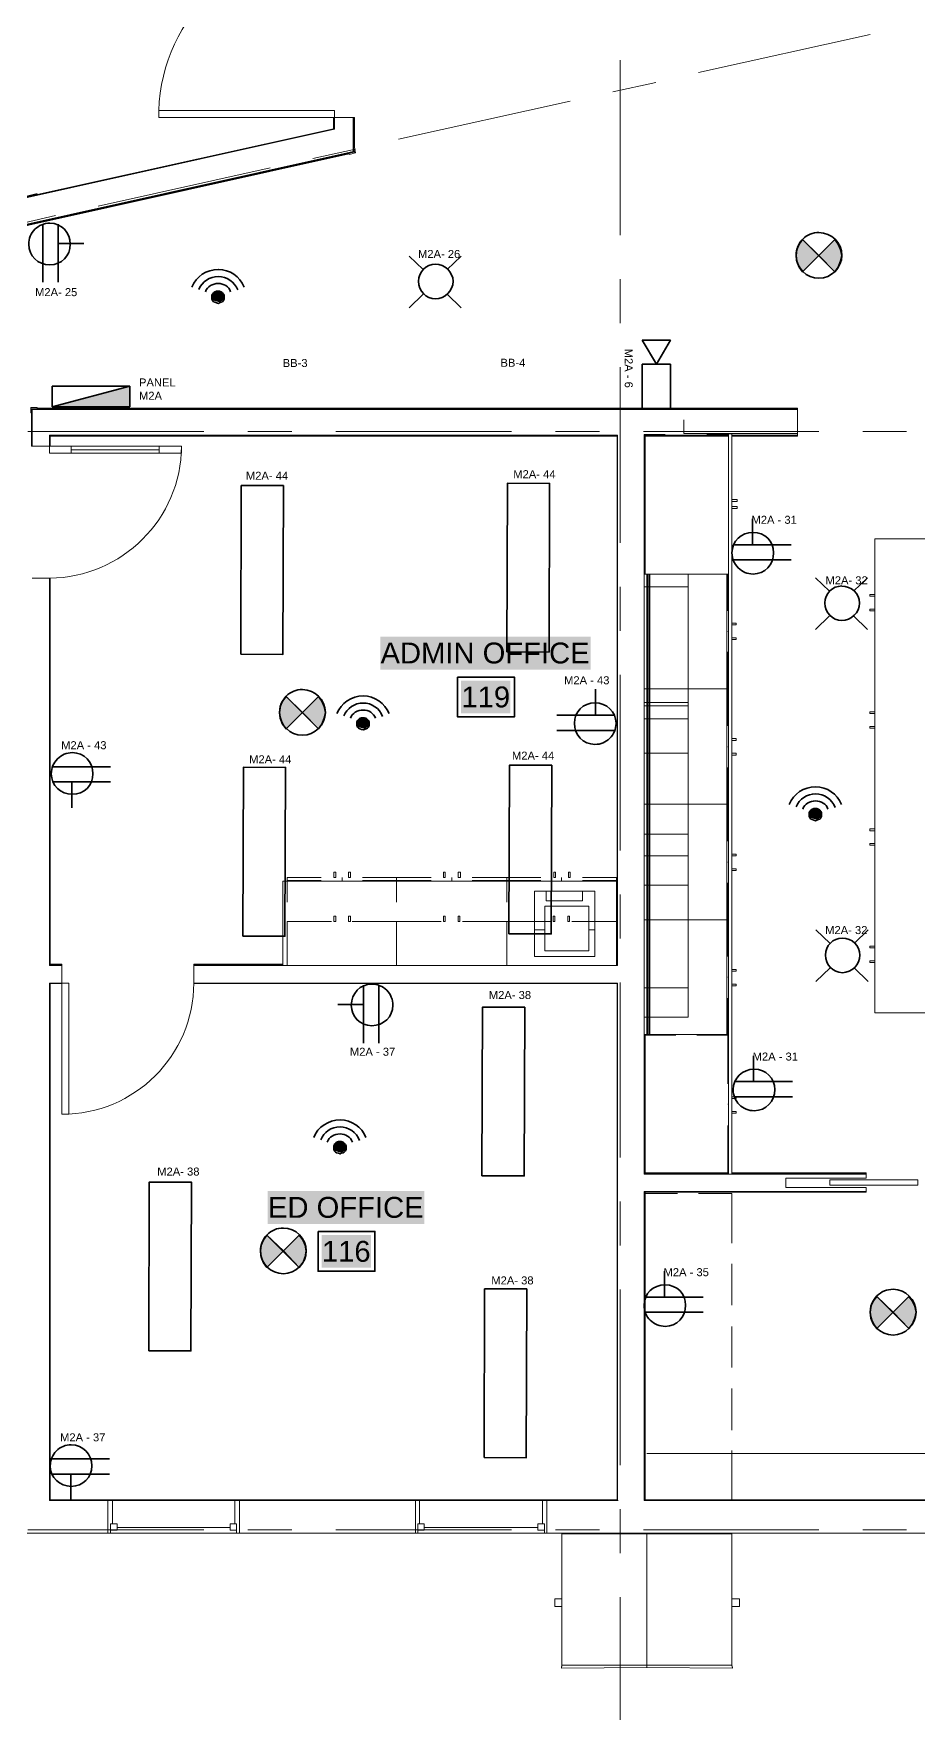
# Model space of a CAD drawing. Header units: millimetres. Extents: x 0.7 to 36.3, y 0.7 to 47.9.
# Drawn here: x 18.577 to 21.092, y 5.587 to 10.365 of the extents above; entities that cross this region are included whole.
import ezdxf

# ---------------------------------------------------------------- set-up
doc = ezdxf.new("R2010")
doc.units = ezdxf.units.MM
doc.header["$LTSCALE"] = 0.007
doc.layers.add('PDF2_Geometry', color=7, linetype='Continuous')
doc.layers.add('PDF_Text', color=7, linetype='Continuous')
for name, color, linetype, true_color in [('PDF2_Solid Fills', 7, 'Continuous', 0x7f7f7f), ('PDF_Geometry', 7, 'Continuous', 0x777777), ('PDF_Solid Fills', 7, 'Continuous', 0xffffff)]:
    doc.layers.add(name, color=color, linetype=linetype, true_color=true_color)
doc.styles.add('PDF Arial', font='arial.ttf')

msp = doc.modelspace()

# ---------------------------------------------------------------- hatches: boundary and pattern name
at = {"layer": 'PDF2_Solid Fills', "transparency": 33554559}
for points in [[(20.8098, 9.7357), (20.7665, 9.7791), (20.7631, 9.7791), (20.7465, 9.7524), (20.7448, 9.7357), (20.7531, 9.7007), (20.7648, 9.6907)], [(20.8715, 9.7557), (20.8565, 9.7791), (20.8531, 9.7791), (20.8098, 9.7357), (20.8565, 9.6891), (20.8731, 9.7274)], [(18.6302, 9.3055), (18.8502, 9.3039), (18.8502, 9.3622), (18.8452, 9.3622)], [(19.3415, 8.4359), (19.2982, 8.4793), (19.2948, 8.4793), (19.2782, 8.4526), (19.2765, 8.4359), (19.2849, 8.4009), (19.2965, 8.3909)], [(19.4032, 8.4559), (19.3882, 8.4793), (19.3848, 8.4793), (19.3415, 8.4359), (19.3882, 8.3893), (19.4048, 8.4276)], [(19.287, 6.9043), (19.2436, 6.9477), (19.2403, 6.9477), (19.2236, 6.921), (19.222, 6.9043), (19.2303, 6.8693), (19.242, 6.8593)], [(19.3486, 6.9243), (19.3336, 6.9477), (19.3303, 6.9477), (19.287, 6.9043), (19.3336, 6.8577), (19.3503, 6.896)], [(21.0207, 6.7302), (20.9774, 6.7735), (20.9741, 6.7735), (20.9574, 6.7469), (20.9557, 6.7302), (20.9641, 6.6952), (20.9757, 6.6852)], [(21.0824, 6.7502), (21.0674, 6.7735), (21.0641, 6.7735), (21.0207, 6.7302), (21.0674, 6.6835), (21.0841, 6.7219)]]:
    msp.add_hatch(color=256, dxfattribs=at).paths.add_polyline_path(points)
at = {"layer": 'PDF_Solid Fills', "transparency": 33554559}
for points in [[(19.1189, 9.6242), (19.1105, 9.6325), (19.0922, 9.6325), (19.0839, 9.6225), (19.0872, 9.6059), (19.1055, 9.6009), (19.1172, 9.6075)], [(19.5309, 8.4111), (19.5226, 8.4194), (19.5042, 8.4194), (19.4959, 8.4094), (19.4992, 8.3927), (19.5176, 8.3877), (19.5292, 8.3944)], [(20.8171, 8.1527), (20.8087, 8.161), (20.7904, 8.161), (20.7821, 8.151), (20.7854, 8.1343), (20.8037, 8.1293), (20.8154, 8.136)], [(19.4652, 7.2054), (19.4568, 7.2137), (19.4385, 7.2137), (19.4302, 7.2037), (19.4335, 7.1871), (19.4518, 7.1821), (19.4635, 7.1887)]]:
    msp.add_hatch(color=7, dxfattribs=at).paths.add_polyline_path(points)

# ---------------------------------------------------------------- linework, layer by layer
at = {"layer": 'PDF2_Geometry', "lineweight": 35}
for points in [[(18.511, 9.8905), (18.587, 9.9097)], [(18.6031, 9.6576), (18.6031, 9.8226)], [(18.6464, 9.6576), (18.6464, 9.8226)], [(18.7197, 9.7676), (18.6464, 9.7676)], [(20.8548, 9.6874), (20.7631, 9.7791)], [(20.7631, 9.6874), (20.8548, 9.7791)], [(20.6208, 8.9846), (20.6208, 8.9113)], [(20.7308, 8.9113), (20.5658, 8.9113)], [(20.7308, 8.868), (20.5658, 8.868)], [(19.3865, 8.3876), (19.2948, 8.4793)], [(19.2948, 8.3876), (19.3865, 8.4793)], [(20.1745, 8.5), (20.1745, 8.4266)], [(20.0645, 8.4266), (20.2295, 8.4266)], [(20.0645, 8.3833), (20.2295, 8.3833)], [(18.7957, 8.28), (18.6307, 8.28)], [(18.7957, 8.2366), (18.6307, 8.2366)], [(18.6857, 8.1633), (18.6857, 8.2366)], [(19.5152, 7.4933), (19.5152, 7.6583)], [(19.5586, 7.4933), (19.5586, 7.6583)], [(19.4419, 7.6033), (19.5152, 7.6033)], [(20.6241, 7.458), (20.6241, 7.3847)], [(20.7341, 7.3847), (20.5691, 7.3847)], [(20.7341, 7.3414), (20.5691, 7.3414)], [(19.332, 6.856), (19.2403, 6.9477)], [(19.2403, 6.856), (19.332, 6.9477)], [(20.3708, 6.8447), (20.3708, 6.7714)], [(20.4808, 6.7714), (20.3158, 6.7714)], [(21.0657, 6.6819), (20.9741, 6.7735)], [(20.9741, 6.6819), (21.0657, 6.7735)], [(20.4808, 6.7281), (20.3158, 6.7281)], [(18.7926, 6.3114), (18.6276, 6.3114)], [(18.7926, 6.2681), (18.6276, 6.2681)], [(18.6826, 6.1947), (18.6826, 6.2681)]]:
    msp.add_lwpolyline(points, dxfattribs=at)
for points in [[(20.8748, 9.7341, 0.413494), (20.8098, 9.7991, 0.423077), (20.7448, 9.7341, 0.413494), (20.8098, 9.6691)], [(19.4065, 8.4343, 0.413494), (19.3415, 8.4993, 0.423077), (19.2765, 8.4343, 0.413494), (19.3415, 8.3693)], [(19.352, 6.9027, 0.413494), (19.287, 6.9677, 0.423077), (19.222, 6.9027, 0.413494), (19.287, 6.8377)], [(21.0857, 6.7285, 0.413494), (21.0207, 6.7935, 0.423077), (20.9557, 6.7285, 0.413494), (21.0207, 6.6635)]]:
    msp.add_lwpolyline(points, format="xyb", dxfattribs=at)
for points in [[(20.8098, 9.7341), (20.7631, 9.7791), (20.7531, 9.7657), (20.7465, 9.7507), (20.7448, 9.7341), (20.7465, 9.7174), (20.7531, 9.7007), (20.7631, 9.6874)], [(20.8098, 9.7341), (20.8548, 9.6874), (20.8648, 9.7007), (20.8715, 9.7174), (20.8748, 9.7341), (20.8715, 9.7507), (20.8648, 9.7657), (20.8548, 9.7791)], [(20.3075, 9.4929), (20.3475, 9.4246), (20.3875, 9.4929)], [(20.3075, 9.4246), (20.3875, 9.4246), (20.3875, 9.298), (20.3075, 9.298)], [(18.8502, 9.3039), (18.6302, 9.3039), (18.6302, 9.3622), (18.8502, 9.3622)], [(18.8502, 9.3622), (18.6302, 9.3039), (18.8502, 9.3039)], [(19.1658, 8.5997), (19.1673, 9.0797), (19.2873, 9.0793), (19.2858, 8.5994)], [(19.9225, 8.6062), (19.9241, 9.0861), (20.0441, 9.0858), (20.0425, 8.6058)], [(19.3415, 8.4343), (19.2948, 8.4793), (19.2849, 8.4659), (19.2782, 8.4509), (19.2765, 8.4343), (19.2782, 8.4176), (19.2849, 8.4009), (19.2948, 8.3876)], [(19.3415, 8.4343), (19.3865, 8.3876), (19.3965, 8.4009), (19.4032, 8.4176), (19.4065, 8.4343), (19.4032, 8.4509), (19.3965, 8.4659), (19.3865, 8.4793)], [(19.1717, 7.7982), (19.1733, 8.2782), (19.2932, 8.2778), (19.2917, 7.7978)], [(19.9285, 7.8046), (19.93, 8.2846), (20.05, 8.2842), (20.0485, 7.8043)], [(19.8517, 7.1164), (19.8533, 7.5964), (19.9733, 7.596), (19.9717, 7.116)], [(18.9044, 6.6186), (18.906, 7.0985), (19.026, 7.0981), (19.0244, 6.6182)], [(19.287, 6.9027), (19.2403, 6.9477), (19.2303, 6.9343), (19.2236, 6.9193), (19.222, 6.9027), (19.2236, 6.886), (19.2303, 6.8693), (19.2403, 6.856)], [(19.287, 6.9027), (19.332, 6.856), (19.342, 6.8693), (19.3486, 6.886), (19.352, 6.9027), (19.3486, 6.9193), (19.342, 6.9343), (19.332, 6.9477)], [(19.8577, 6.3149), (19.8592, 6.7948), (19.9792, 6.7945), (19.9777, 6.3145)], [(21.0207, 6.7285), (20.9741, 6.7735), (20.9641, 6.7602), (20.9574, 6.7452), (20.9557, 6.7285), (20.9574, 6.7119), (20.9641, 6.6952), (20.9741, 6.6819)], [(21.0207, 6.7285), (21.0657, 6.6819), (21.0757, 6.6952), (21.0824, 6.7119), (21.0857, 6.7285), (21.0824, 6.7452), (21.0757, 6.7602), (21.0657, 6.7735)]]:
    msp.add_lwpolyline(points, close=True, dxfattribs=at)
for centre, start, end in [((18.6228, 9.7661), 89.7603, 180.2397), ((20.6222, 8.8877), 179.7603, 270.2397), ((20.1731, 8.403), 269.7603, 0.2397), ((18.6871, 8.2602), 89.7603, 180.2397), ((19.5388, 7.6019), 359.7603, 90.2397), ((20.6256, 7.3611), 179.7603, 270.2397), ((20.3723, 6.7478), 179.7603, 270.2397), ((18.684, 6.2917), 89.7603, 180.2397)]:
    msp.add_arc(centre, 0.0597, start, end, dxfattribs=at)
for points in [[(18.6231, 9.8259), (18.6564, 9.8259), (18.6814, 9.7992), (18.6814, 9.7659)], [(18.6231, 9.7076), (18.5898, 9.7076), (18.5631, 9.7326), (18.5631, 9.7659)], [(18.6814, 9.7659), (18.6814, 9.7326), (18.6564, 9.7076), (18.6231, 9.7076)], [(20.8748, 9.7341), (20.8748, 9.6991), (20.8448, 9.6691), (20.8098, 9.6691)], [(20.5625, 8.888), (20.5625, 8.9213), (20.5892, 8.9463), (20.6225, 8.9463)], [(20.6225, 8.9463), (20.6558, 8.9463), (20.6808, 8.9213), (20.6808, 8.888)], [(20.6808, 8.888), (20.6808, 8.8546), (20.6558, 8.828), (20.6225, 8.828)], [(20.1729, 8.4616), (20.1395, 8.4616), (20.1145, 8.4366), (20.1145, 8.4033)], [(20.2329, 8.4033), (20.2329, 8.4366), (20.2062, 8.4616), (20.1729, 8.4616)], [(19.4065, 8.4343), (19.4065, 8.3993), (19.3765, 8.3693), (19.3415, 8.3693)], [(20.1145, 8.4033), (20.1145, 8.37), (20.1395, 8.3433), (20.1729, 8.3433)], [(18.7457, 8.26), (18.7457, 8.2933), (18.7207, 8.32), (18.6873, 8.32)], [(18.6273, 8.26), (18.6273, 8.2266), (18.654, 8.2016), (18.6873, 8.2016)], [(18.6873, 8.2016), (18.7207, 8.2016), (18.7457, 8.2266), (18.7457, 8.26)], [(19.5386, 7.6617), (19.5052, 7.6617), (19.4802, 7.635), (19.4802, 7.6017)], [(19.4802, 7.6017), (19.4802, 7.5683), (19.5052, 7.5433), (19.5386, 7.5433)], [(19.5386, 7.5433), (19.5719, 7.5433), (19.5986, 7.5683), (19.5986, 7.6017)], [(20.5658, 7.3614), (20.5658, 7.3947), (20.5925, 7.4197), (20.6258, 7.4197)], [(20.6258, 7.4197), (20.6591, 7.4197), (20.6841, 7.3947), (20.6841, 7.3614)], [(20.6841, 7.3614), (20.6841, 7.328), (20.6591, 7.3014), (20.6258, 7.3014)], [(19.352, 6.9027), (19.352, 6.8677), (19.322, 6.8377), (19.287, 6.8377)], [(20.3125, 6.7481), (20.3125, 6.7814), (20.3392, 6.8064), (20.3725, 6.8064)], [(20.3725, 6.8064), (20.4058, 6.8064), (20.4308, 6.7814), (20.4308, 6.7481)], [(20.4308, 6.7481), (20.4308, 6.7147), (20.4058, 6.6881), (20.3725, 6.6881)], [(21.0857, 6.7285), (21.0857, 6.6935), (21.0557, 6.6635), (21.0207, 6.6635)], [(18.7426, 6.2914), (18.7426, 6.3247), (18.7176, 6.3514), (18.6842, 6.3514)], [(18.6242, 6.2914), (18.6242, 6.2581), (18.6509, 6.2331), (18.6842, 6.2331)], [(18.6842, 6.2331), (18.7176, 6.2331), (18.7426, 6.2581), (18.7426, 6.2914)]]:
    msp.add_open_spline(points, degree=3, dxfattribs=at)
at = {"layer": 'PDF_Geometry', "lineweight": 18}
for points in [[(17.3076, 12.3528), (17.8876, 9.7496), (19.4325, 10.0929), (19.4325, 10.1263), (19.4859, 10.1263), (19.4859, 10.1013), (19.4859, 10.0296), (19.4325, 10.0163), (17.8759, 9.6713), (17.8143, 9.6579), (17.7993, 9.7263), (17.7976, 9.7296), (17.8343, 9.7379), (17.2543, 12.3462)], [(20.3142, 6.0998), (20.0359, 6.0998), (20.0359, 6.1931), (20.2375, 6.1931), (20.2375, 7.6647), (19.0326, 7.6647), (19.0326, 7.7147), (20.2375, 7.7147), (20.2375, 9.223), (18.6226, 9.223), (18.6226, 9.1913), (18.5726, 9.1913), (18.5726, 9.2663), (18.5726, 9.2963), (18.6226, 9.2963), (20.3075, 9.2963), (20.7492, 9.2963), (20.7492, 9.2663), (20.7492, 9.223), (20.5625, 9.223)], [(20.5525, 7.1214), (20.3125, 7.1214), (20.3125, 7.6647), (20.3125, 7.7147), (20.3125, 9.223), (20.5525, 9.223)], [(17.9543, 6.0998), (18.7876, 6.0998), (18.7876, 6.1931), (18.6226, 6.1931), (18.6226, 7.3364), (18.6226, 7.6647), (18.6576, 7.6647), (18.6576, 7.7147), (18.6226, 7.7147), (18.6226, 8.668), (18.6226, 8.8163), (18.5726, 8.8163)], [(23.6524, 7.4097), (23.6524, 7.1214), (23.6524, 7.433), (23.7024, 7.433), (23.7024, 7.0964), (23.7024, 7.0597), (23.7024, 7.0164), (23.6524, 7.0164), (23.6524, 7.0597), (23.6524, 7.0714), (22.0358, 7.0714), (22.0358, 6.1931), (23.6524, 6.1931), (23.6524, 6.2247), (23.7024, 6.2247), (23.7024, 6.1931), (23.9507, 6.1931), (23.9507, 6.0998), (20.3292, 6.0998)], [(21.9874, 6.1931), (20.3125, 6.1931), (20.3125, 7.0714), (20.9441, 7.0714), (20.9441, 7.083), (20.7158, 7.083), (20.7158, 7.1097), (20.9441, 7.1097), (20.9441, 7.1214), (20.5625, 7.1214)]]:
    msp.add_lwpolyline(points, dxfattribs=at)
at = {"layer": 'PDF_Geometry', "lineweight": 9}
for points in [[(17.311, 12.3512), (17.8893, 9.7529), (19.4292, 10.0946), (19.4309, 10.0946), (19.4292, 10.0946), (19.4292, 10.1263), (19.4309, 10.1263), (19.4325, 10.1263)], [(20.4675, 10.2546), (20.9558, 10.3629)], [(20.2442, 9.7913), (20.2442, 10.2896)], [(20.2242, 10.1996), (20.3458, 10.2263)], [(19.6142, 10.0646), (20.1025, 10.1729)], [(19.4875, 10.0279), (17.8776, 9.6696), (17.8143, 9.6563), (17.8143, 9.6579), (17.8759, 9.6713), (19.4859, 10.0296), (19.4859, 10.1263), (19.4875, 10.1263), (19.4875, 10.0413), (19.4875, 10.1263), (19.4892, 10.1263), (19.4892, 10.0413), (19.4925, 10.0263), (19.4742, 10.0213), (19.4742, 10.0229), (17.8776, 9.6679), (17.8143, 9.6546), (17.8143, 9.6563), (17.8776, 9.6696), (19.4742, 10.0246)], [(17.8876, 9.7513), (19.4309, 10.0946), (17.8876, 9.7513)], [(19.4325, 10.0929), (17.9326, 9.7596)], [(19.4309, 10.1263), (19.4309, 10.0946), (19.4309, 10.1263)], [(19.4309, 10.0946), (19.4309, 10.1263)], [(19.3709, 10.0096), (19.4925, 10.0363)], [(19.4875, 10.0346), (19.4875, 10.0279), (19.4875, 10.0346)], [(18.7609, 9.8746), (19.2492, 9.9829)], [(18.5176, 9.8196), (18.6392, 9.8479)], [(20.2442, 9.5413), (20.2442, 9.6663)], [(20.2442, 8.9163), (20.2442, 9.4163)], [(18.5709, 9.298), (18.5709, 9.1913), (18.5726, 9.1913), (18.5726, 9.2963), (20.3075, 9.2963), (20.7492, 9.2963), (20.7492, 9.298), (20.7492, 9.2996), (20.3075, 9.2996), (18.5876, 9.2996), (18.5876, 9.3013), (18.5692, 9.3013), (18.5692, 9.2863), (18.5709, 9.2863), (18.5692, 9.2863), (18.5692, 9.3013), (18.5876, 9.3013), (18.5876, 9.298), (18.5709, 9.298), (18.5709, 9.2863), (18.5709, 9.1913), (18.5709, 9.2196)], [(18.5726, 9.298), (20.3075, 9.298), (18.5876, 9.298)], [(20.3075, 9.298), (20.7492, 9.298), (20.3075, 9.298)], [(20.7492, 9.228), (20.7492, 9.2913)], [(18.5609, 9.233), (19.0609, 9.233)], [(20.2142, 9.223), (18.6226, 9.223)], [(18.6242, 9.1913), (18.6242, 9.2213), (18.6242, 9.1913), (18.6226, 9.1913), (18.6226, 9.2196)], [(20.2375, 7.7147), (20.2375, 9.223), (20.2375, 7.7164), (20.2342, 7.7164), (20.2375, 7.7164), (20.2358, 7.7164), (20.2358, 7.718), (20.2358, 9.2196), (18.6242, 9.2196), (18.6242, 9.2213), (20.2375, 9.2213), (18.6242, 9.2213), (18.6242, 9.2196), (18.6242, 9.1913), (18.6242, 9.2213)], [(19.1859, 9.233), (19.3109, 9.233)], [(19.4359, 9.233), (19.9359, 9.233)], [(20.0609, 9.233), (20.1858, 9.233)], [(20.2375, 9.2213), (20.2375, 7.7164), (20.2358, 7.7164), (20.2358, 7.718), (20.2342, 7.718)], [(20.3108, 9.233), (20.8092, 9.233)], [(20.5625, 7.6514), (20.5625, 7.5164), (20.5625, 8.8296), (20.5625, 9.2263), (20.5525, 9.2263), (20.5525, 8.8296), (20.5525, 7.5164), (20.5525, 7.1214), (20.3125, 7.1214), (20.3125, 7.123), (20.5525, 7.123), (20.3142, 7.123), (20.3142, 7.518), (20.3142, 7.1214)], [(20.3125, 9.0846), (20.3125, 9.2246), (20.3725, 9.2246)], [(20.3458, 9.223), (20.3458, 9.2213), (20.3458, 9.2196), (20.3158, 9.2196), (20.3142, 9.2213), (20.5525, 9.2213), (20.3142, 9.2213), (20.3458, 9.2213), (20.3125, 9.2213)], [(20.5525, 9.223), (20.3125, 9.223), (20.3125, 8.8563)], [(20.3142, 9.2213), (20.3158, 9.2196), (20.3158, 8.828)], [(20.3142, 9.2213), (20.3142, 8.828), (20.3142, 9.2213)], [(20.4908, 9.2246), (20.5525, 9.2246)], [(20.5625, 7.1247), (20.9441, 7.1247), (20.9441, 7.123), (20.9441, 7.1214), (20.5625, 7.1214), (20.5625, 9.2263), (20.5525, 9.2263), (20.5525, 7.1214), (20.5508, 7.1214)], [(20.5625, 9.2246), (20.5625, 9.0846)], [(20.5625, 9.223), (20.7492, 9.223), (20.7492, 9.2213), (20.7492, 9.2196), (20.5625, 9.2196)], [(20.9341, 9.233), (21.0591, 9.233)], [(18.6242, 9.1913), (18.6242, 9.1913)], [(18.6842, 9.1913), (18.9342, 9.1913)], [(20.5525, 9.2196), (20.3158, 9.2196)], [(18.6842, 9.1713), (18.9342, 9.1713)], [(20.5625, 9.0346), (20.5725, 9.0346), (20.5625, 9.0346), (20.5775, 9.0346), (20.5775, 9.0396), (20.5625, 9.0396), (20.5725, 9.0396), (20.5625, 9.0396)], [(20.5625, 9.0146), (20.5725, 9.0146), (20.5625, 9.0146), (20.5775, 9.0146), (20.5775, 9.0196), (20.5625, 9.0196), (20.5725, 9.0196), (20.5625, 9.0196)], [(20.3725, 7.1214), (20.3125, 7.1214), (20.3125, 7.518), (20.5475, 7.518), (20.5475, 8.828), (20.3125, 8.828), (20.3725, 8.828), (20.3125, 8.828), (20.3125, 8.968)], [(20.5625, 8.968), (20.5625, 8.828), (20.5625, 8.6946)], [(20.9691, 7.6864), (20.9691, 7.5797), (20.9775, 7.5797), (21.1225, 7.5797), (20.9691, 7.5797), (20.9691, 8.928), (20.9691, 7.5797), (21.1225, 7.5797), (20.9691, 7.5797), (20.9691, 8.928), (21.4691, 8.928), (21.4691, 7.5797), (21.3058, 7.5797), (21.4608, 7.5797), (21.4691, 7.5797), (21.4691, 7.6864)], [(20.9691, 8.9113), (20.9691, 8.8046)], [(18.6242, 7.7164), (18.6242, 8.668), (18.6242, 7.718), (18.6576, 7.718), (18.6576, 7.7164), (18.6576, 7.7147), (18.6226, 7.7147), (18.6226, 8.668), (18.6226, 8.8163), (18.6242, 8.8163), (18.6242, 8.668), (18.6242, 8.8163), (18.6242, 8.668), (18.6242, 7.7147)], [(18.6242, 8.8163), (18.6242, 8.8163)], [(20.2442, 8.6663), (20.2442, 8.7913)], [(20.3125, 8.6946), (20.3125, 8.828), (20.4025, 8.828)], [(20.3208, 8.828), (20.3258, 8.828), (20.3292, 8.828)], [(20.3208, 8.828), (20.3258, 8.828), (20.3292, 8.828)], [(20.3208, 8.828), (20.3258, 8.828), (20.3292, 8.828)], [(20.3225, 8.828), (20.3258, 8.828), (20.3292, 8.828)], [(20.3225, 8.828), (20.3225, 7.518)], [(20.3258, 8.828), (20.3258, 7.518)], [(20.3258, 8.828), (20.3258, 7.518)], [(20.3292, 8.828), (20.3292, 7.518)], [(20.3292, 8.828), (20.3292, 7.518)], [(20.3292, 8.828), (20.3292, 7.518)], [(20.3292, 8.828), (20.3292, 7.518)], [(20.4625, 8.828), (20.5525, 8.828), (20.4908, 8.828), (20.5508, 8.828), (20.5508, 8.723)], [(20.5525, 8.828), (20.5508, 8.828)], [(20.9691, 8.723), (20.9691, 8.728), (20.9691, 8.723)], [(20.9691, 8.723), (20.9691, 8.728), (20.9691, 8.723)], [(20.5508, 8.6646), (20.5525, 8.6646)], [(20.9691, 8.6863), (20.9691, 8.578), (20.9691, 8.4713)], [(20.3125, 8.3663), (20.3125, 8.5013), (20.4025, 8.5013), (20.3125, 8.5013), (20.3125, 8.6346)], [(20.5508, 8.6063), (20.5508, 8.5013), (20.3292, 8.5013), (20.5508, 8.5013), (20.5508, 8.3963)], [(20.5625, 8.6346), (20.5625, 8.5013), (20.5625, 8.3663)], [(20.2442, 8.0413), (20.2442, 8.5413)], [(20.9691, 8.3897), (20.9691, 8.3947), (20.9691, 8.3897)], [(20.9691, 8.3897), (20.9691, 8.3947), (20.9691, 8.3897)], [(20.5508, 8.3363), (20.5525, 8.3363)], [(20.9691, 8.353), (20.9691, 8.2463), (20.9691, 8.138)], [(20.3125, 8.038), (20.3125, 8.173), (20.4025, 8.173), (20.3125, 8.173), (20.3125, 8.308)], [(20.5508, 8.278), (20.5508, 8.173), (20.3292, 8.173), (20.5508, 8.173), (20.5508, 8.068)], [(20.5625, 8.308), (20.5625, 8.173), (20.5625, 8.038)], [(20.9691, 8.0563), (20.9691, 8.0613), (20.9691, 8.0563)], [(20.9691, 8.0563), (20.9691, 8.0613), (20.9691, 8.0563)], [(20.3125, 7.7097), (20.3125, 7.8447), (20.4025, 7.8447), (20.3125, 7.8447), (20.3125, 7.9797)], [(20.5508, 8.008), (20.5525, 8.008)], [(20.5625, 7.9797), (20.5625, 7.8447), (20.5625, 7.7097)], [(20.9691, 8.0197), (20.9691, 7.913), (20.9691, 7.8047)], [(19.3942, 7.9647), (19.2975, 7.9647), (19.2975, 7.9563)], [(19.2975, 7.8947), (19.2975, 7.9563), (19.3942, 7.9563)], [(19.4309, 7.9647), (19.4359, 7.9647), (19.4309, 7.9647)], [(19.4309, 7.9647), (19.4359, 7.9647), (19.4309, 7.9647)], [(19.4542, 7.9563), (19.4542, 7.9647)], [(19.7075, 7.9647), (19.6092, 7.9647), (19.6092, 7.9563), (19.6092, 7.9647), (19.5125, 7.9647)], [(19.5125, 7.9563), (19.6092, 7.9563), (19.6092, 7.8947), (19.6092, 7.9563), (19.7075, 7.9563)], [(19.7425, 7.9647), (19.7475, 7.9647), (19.7425, 7.9647)], [(19.7425, 7.9647), (19.7475, 7.9647), (19.7425, 7.9647)], [(19.7659, 7.9563), (19.7659, 7.9647)], [(20.0192, 7.9647), (19.9225, 7.9647), (19.9225, 7.9563), (19.9225, 7.9647), (19.8242, 7.9647)], [(19.8242, 7.9563), (19.9225, 7.9563), (19.9225, 7.8947), (19.9225, 7.9563), (20.0192, 7.9563)], [(20.0559, 7.9647), (20.0609, 7.9647), (20.0559, 7.9647)], [(20.0559, 7.9647), (20.0609, 7.9647), (20.0559, 7.9647)], [(20.0775, 7.9563), (20.0775, 7.9647)], [(20.2342, 7.9563), (20.2342, 7.9647), (20.1375, 7.9647)], [(20.1375, 7.9563), (20.2342, 7.9563), (20.2342, 7.8947)], [(20.5508, 7.9497), (20.5508, 7.8447), (20.3292, 7.8447), (20.5508, 7.8447), (20.5508, 7.7397)], [(20.1725, 7.8363), (20.1725, 7.8413), (20.1725, 7.843), (20.1725, 7.8463), (20.1725, 7.8863), (20.1725, 7.9263), (20.0009, 7.9263), (20.0858, 7.9263), (20.1725, 7.9263), (20.1725, 7.918), (20.1725, 7.908), (20.1725, 7.898), (20.1725, 7.8863), (20.1725, 7.863), (20.1725, 7.838), (20.1725, 7.8163), (20.1725, 7.778), (20.1725, 7.7397), (20.1725, 7.7564), (20.1725, 7.7397), (20.0009, 7.7397), (20.1725, 7.7397), (20.0009, 7.7397), (20.0009, 7.7564), (20.0009, 7.7397), (20.0009, 7.778), (20.0009, 7.8163), (20.0009, 7.838), (20.0009, 7.863), (20.0009, 7.8863), (20.0009, 7.898), (20.0009, 7.908), (20.0009, 7.918), (20.0009, 7.9263), (20.0009, 7.8963), (20.0009, 7.8947), (20.0009, 7.893), (20.0009, 7.8913), (20.0009, 7.8897), (20.0009, 7.8863), (20.0009, 7.823), (20.0009, 7.758), (20.0009, 7.823), (20.0009, 7.8863), (20.0009, 7.8897), (20.0009, 7.8913), (20.0009, 7.893), (20.0009, 7.8947), (20.0009, 7.8963), (20.0009, 7.9263), (20.0359, 7.9263), (20.0609, 7.9263), (20.0858, 7.9263), (20.1108, 7.9263), (20.1358, 7.9263), (20.1725, 7.9263), (20.1725, 7.8963), (20.1725, 7.8947), (20.1725, 7.893), (20.1725, 7.8913), (20.1725, 7.8897), (20.1725, 7.8863), (20.1725, 7.823), (20.1725, 7.758), (20.1725, 7.823), (20.1725, 7.8863), (20.1725, 7.8897), (20.1725, 7.8913), (20.1725, 7.893), (20.1725, 7.8947), (20.1725, 7.8963), (20.1725, 7.9263), (20.1375, 7.9263), (20.1125, 7.9263), (20.0858, 7.9263), (20.0592, 7.9263), (20.0342, 7.9263), (20.0342, 7.918), (20.0342, 7.908), (20.0342, 7.898), (20.1375, 7.898), (20.1375, 7.908), (20.1375, 7.918), (20.1375, 7.9263), (20.0342, 7.9263), (20.0009, 7.9263), (20.0009, 7.8347), (20.0009, 7.7397), (20.0009, 7.8347), (20.0009, 7.9263), (20.0009, 7.8863), (20.0009, 7.8463), (20.0009, 7.843), (20.0009, 7.8413), (20.0009, 7.8363)], [(20.0009, 7.9263), (20.0342, 7.9263), (20.0342, 7.918), (20.0342, 7.908), (20.0342, 7.898), (20.1375, 7.898), (20.1375, 7.908), (20.1375, 7.918), (20.1375, 7.9263), (20.1725, 7.9263)], [(20.0342, 7.9263), (20.1375, 7.9263), (20.0342, 7.9263)], [(20.1125, 7.9263), (20.0858, 7.9263), (20.0592, 7.9263)], [(20.2442, 7.7913), (20.2442, 7.9163)], [(19.4242, 7.7147), (19.2975, 7.7147), (19.2975, 7.8397), (19.4242, 7.8397)], [(19.4309, 7.8397), (19.4359, 7.8397), (19.4309, 7.8397)], [(19.4309, 7.8397), (19.4359, 7.8397), (19.4309, 7.8397)], [(19.4725, 7.8397), (19.4775, 7.8397), (19.4725, 7.8397)], [(19.4725, 7.8397), (19.4775, 7.8397), (19.4725, 7.8397)], [(19.4825, 7.8397), (19.6092, 7.8397), (19.6092, 7.7147), (19.4825, 7.7147)], [(19.7359, 7.7147), (19.6092, 7.7147), (19.6092, 7.8397), (19.7359, 7.8397)], [(19.7425, 7.8397), (19.7475, 7.8397), (19.7425, 7.8397)], [(19.7425, 7.8397), (19.7475, 7.8397), (19.7425, 7.8397)], [(19.7842, 7.8397), (19.7892, 7.8397), (19.7842, 7.8397)], [(19.7842, 7.8397), (19.7892, 7.8397), (19.7842, 7.8397)], [(19.7959, 7.8397), (19.9225, 7.8397), (19.9225, 7.7147), (19.7959, 7.7147)], [(20.0492, 7.7147), (19.9225, 7.7147), (19.9225, 7.8397), (20.0492, 7.8397)], [(20.0309, 7.8163), (20.0309, 7.848), (20.0309, 7.883), (20.1558, 7.883), (20.1558, 7.848), (20.1558, 7.8163), (20.1558, 7.7863), (20.1558, 7.7564), (20.0309, 7.7564), (20.0309, 7.7863), (20.0309, 7.8163), (20.0009, 7.8163)], [(20.0542, 7.8397), (20.0592, 7.8397), (20.0542, 7.8397)], [(20.0542, 7.8397), (20.0592, 7.8397), (20.0542, 7.8397)], [(20.0958, 7.8397), (20.1008, 7.8397), (20.0958, 7.8397)], [(20.0958, 7.8397), (20.1008, 7.8397), (20.0958, 7.8397)], [(20.1075, 7.8397), (20.2342, 7.8397), (20.2342, 7.7147), (20.1075, 7.7147)], [(20.1725, 7.8163), (20.1558, 7.8163)], [(19.3942, 7.7147), (19.2975, 7.7147), (19.2975, 7.7764)], [(19.7075, 7.7147), (19.6092, 7.7147), (19.6092, 7.7764), (19.6092, 7.7147), (19.5125, 7.7147)], [(20.0192, 7.7147), (19.9225, 7.7147), (19.9225, 7.7764), (19.9225, 7.7147), (19.8242, 7.7147)], [(20.2342, 7.7764), (20.2342, 7.7147), (20.1375, 7.7147)], [(18.6226, 7.7147), (18.6226, 7.7164), (18.6576, 7.7164), (18.6242, 7.7164), (18.6576, 7.7164)], [(19.0326, 7.7147), (19.0326, 7.7164), (19.0326, 7.718), (19.2859, 7.718)], [(20.9691, 7.723), (20.9691, 7.728), (20.9691, 7.723)], [(20.9691, 7.723), (20.9691, 7.728), (20.9691, 7.723)], [(18.6226, 7.6647), (18.6226, 7.6647)], [(18.6226, 7.6647), (18.6226, 7.3364), (18.6226, 6.1931), (20.2392, 6.1931)], [(18.6576, 7.6647), (18.6576, 7.6647)], [(18.6576, 7.6647), (18.6776, 7.6647)], [(18.6776, 7.6647), (18.6776, 7.2914)], [(19.0326, 7.6647), (19.0326, 7.6647)], [(20.2375, 7.6647), (19.0326, 7.6647), (20.2375, 7.6647)], [(20.2375, 7.6647), (20.2375, 7.6647)], [(20.2375, 7.6647), (20.2375, 6.1931), (20.2375, 7.6647)], [(20.2442, 7.168), (20.2442, 7.6664)], [(20.4025, 7.5164), (20.3125, 7.5164), (20.3125, 7.6514)], [(20.5508, 7.6814), (20.5525, 7.6814)], [(20.5508, 7.6214), (20.5508, 7.5164), (20.4908, 7.5164), (20.5508, 7.5164), (20.5508, 7.378)], [(20.3125, 7.3797), (20.3125, 7.518), (20.3725, 7.518)], [(20.3158, 7.518), (20.3158, 7.1247), (20.5525, 7.1247)], [(20.3258, 7.518), (20.3208, 7.518)], [(20.3258, 7.518), (20.3208, 7.518)], [(20.3292, 7.518), (20.3258, 7.518), (20.3208, 7.518)], [(20.3292, 7.518), (20.3258, 7.518), (20.3208, 7.518)], [(20.3292, 7.518), (20.3258, 7.518), (20.3208, 7.518)], [(20.3292, 7.518), (20.3258, 7.518), (20.3225, 7.518)], [(20.3292, 7.518), (20.3258, 7.518), (20.3225, 7.518)], [(20.3292, 7.518), (20.3258, 7.518), (20.3225, 7.518)], [(20.3292, 7.518), (20.3258, 7.518)], [(20.3292, 7.518), (20.3258, 7.518)], [(20.5525, 7.5164), (20.5508, 7.5164), (20.5525, 7.5164), (20.4625, 7.5164)], [(20.4908, 7.518), (20.5525, 7.518)], [(20.5625, 7.518), (20.5625, 7.3797)], [(20.5625, 7.1214), (20.5625, 7.5164)], [(20.5508, 7.3197), (20.5525, 7.3197)], [(18.6576, 7.2914), (18.6776, 7.2914)], [(20.3725, 7.123), (20.3125, 7.123), (20.3125, 7.2614)], [(20.5508, 7.2597), (20.5508, 7.1214), (20.4908, 7.1214)], [(20.5625, 7.2614), (20.5625, 7.123)], [(20.5525, 7.123), (20.4908, 7.123)], [(20.5625, 7.1214), (20.5525, 7.1214), (20.5625, 7.1214)], [(20.3125, 7.0714), (20.3125, 7.0714)], [(20.3142, 7.0714), (20.9441, 7.0714), (20.3125, 7.0714), (20.9441, 7.0714), (20.9441, 7.0697), (20.3158, 7.0697), (20.3158, 6.1947), (21.9841, 6.1947), (21.9841, 7.0697), (21.4858, 7.0697), (21.4858, 7.0714), (21.9874, 7.0714), (21.4858, 7.0714), (21.9858, 7.0714), (21.9858, 6.1931), (21.9858, 7.0714)], [(21.9874, 7.0714), (21.9874, 6.1931), (21.9858, 6.1931), (20.3142, 6.1931), (20.3125, 6.1931), (20.3125, 7.0714)], [(20.3142, 7.0714), (20.3142, 6.1931), (20.3142, 7.0714)], [(20.9441, 7.0714), (20.9441, 7.0714)], [(20.2442, 6.9181), (20.2442, 7.043)], [(20.2442, 6.2931), (20.2442, 6.7931)], [(20.1242, 6.1931), (19.0276, 6.1931)], [(20.2442, 6.0431), (20.2442, 6.1681)], [(18.5609, 6.1098), (19.0609, 6.1098)], [(19.1859, 6.1098), (19.3109, 6.1098)], [(19.4359, 6.1098), (19.9359, 6.1098)], [(20.0609, 6.1098), (20.1858, 6.1098)], [(20.3208, 6.0981), (20.3208, 5.7248), (20.3208, 5.7181), (20.0775, 5.7164)], [(20.5375, 6.0981), (20.5375, 6.0998), (20.5625, 6.0998), (20.3292, 6.0998), (20.3208, 6.0998), (20.3142, 6.0998), (20.0792, 6.0998), (20.1042, 6.0998), (20.3208, 6.0998), (20.5375, 6.0998)], [(20.0792, 6.0981), (20.0792, 6.0981)], [(20.0792, 5.7248), (20.0792, 6.0981), (20.0792, 5.9131)], [(20.1042, 6.0998), (20.1042, 6.0981)], [(20.3108, 6.1098), (20.8092, 6.1098)], [(20.3192, 6.0998), (20.3208, 6.0998), (20.3208, 6.0981), (20.3192, 6.0981)], [(20.5625, 6.0981), (20.5625, 6.0981)], [(20.5625, 5.8914), (20.5625, 5.7248), (20.5625, 6.0981), (20.5625, 5.9131)], [(20.9341, 6.1098), (21.0591, 6.1098)], [(20.0792, 5.9131), (20.0592, 5.9131), (20.0792, 5.9131)], [(20.0792, 5.8914), (20.0592, 5.8914), (20.0792, 5.8914)], [(20.0792, 5.8914), (20.0792, 5.7248)], [(20.2442, 5.4181), (20.2442, 5.9181)], [(20.5625, 5.9131), (20.5842, 5.9131), (20.5625, 5.9131)], [(20.5625, 5.8914), (20.5842, 5.8914), (20.5625, 5.8914)], [(20.0792, 5.7248), (20.0792, 5.7248)], [(20.5642, 5.7164), (20.3208, 5.7181)]]:
    msp.add_lwpolyline(points, dxfattribs=at)
at = {"layer": 'PDF_Geometry', "lineweight": 13}
for points in [[(19.4325, 10.1463), (18.9326, 10.1463), (18.9326, 10.1263), (19.4325, 10.1263)], [(18.6226, 9.1713), (18.6842, 9.1713), (18.6842, 9.1913), (18.6226, 9.1913)], [(18.9976, 9.1713), (18.9342, 9.1713), (18.9342, 9.1913), (18.9976, 9.1913)], [(20.3208, 7.518), (20.3208, 8.828), (20.3125, 8.828), (20.3125, 7.518)], [(20.3225, 8.828), (20.3208, 8.828), (20.3208, 7.518), (20.3225, 7.518)], [(20.8408, 7.0897), (20.8408, 7.1047), (21.0908, 7.1047), (21.0908, 7.0897)], [(18.8142, 6.1081), (18.8142, 6.1264), (18.7959, 6.1264), (18.7959, 6.1081)], [(19.1359, 6.1081), (19.1359, 6.1264), (19.1542, 6.1264), (19.1542, 6.1081)], [(19.6875, 6.1081), (19.6875, 6.1264), (19.6692, 6.1264), (19.6692, 6.1081)], [(20.0109, 6.1081), (20.0109, 6.1264), (20.0292, 6.1264), (20.0292, 6.1081)]]:
    msp.add_lwpolyline(points, close=True, dxfattribs=at)
at = {"layer": 'PDF_Geometry', "lineweight": 9}
for points in [[(19.4859, 10.0413), (19.4892, 10.0279), (19.4742, 10.0246), (19.4742, 10.0213), (19.4925, 10.0263), (19.4892, 10.0413)], [(19.4892, 10.0296), (19.4892, 10.0279)], [(20.5625, 9.2213), (20.7492, 9.2213)], [(20.5625, 9.0396), (20.5775, 9.0396), (20.5775, 9.0346), (20.5625, 9.0346)], [(20.5625, 9.0196), (20.5775, 9.0196), (20.5775, 9.0146), (20.5625, 9.0146)], [(21.3058, 7.5797), (21.4691, 7.5797), (21.4691, 8.928), (20.9691, 8.928), (21.4691, 8.928), (21.4691, 7.5797)], [(20.4375, 8.453), (20.3125, 8.453), (20.3125, 8.828), (20.4375, 8.828)], [(20.4375, 8.4163), (20.3125, 8.4163), (20.3125, 8.7913), (20.4375, 8.7913)], [(20.3292, 8.828), (20.3258, 8.828), (20.3208, 8.828), (20.3258, 8.828), (20.3292, 8.828), (20.3258, 8.828), (20.3225, 8.828), (20.3258, 8.828)], [(20.3292, 7.518), (20.3292, 8.828)], [(20.3292, 7.518), (20.3292, 8.828)], [(20.9541, 8.7696), (20.9691, 8.7696), (20.9691, 8.7646), (20.9691, 8.7696), (20.9591, 8.7696), (20.9691, 8.7696), (20.9691, 8.7646), (20.9691, 8.7696), (20.9541, 8.7696), (20.9541, 8.7646), (20.9691, 8.7646), (20.9541, 8.7646)], [(20.9591, 8.7646), (20.9691, 8.7646)], [(20.9691, 8.723), (20.9541, 8.723), (20.9541, 8.728), (20.9691, 8.728), (20.9541, 8.728), (20.9541, 8.723), (20.9691, 8.723), (20.9591, 8.723)], [(20.9691, 8.728), (20.9591, 8.728)], [(20.5625, 8.688), (20.5742, 8.688), (20.5742, 8.683), (20.5625, 8.683), (20.5742, 8.683), (20.5742, 8.688), (20.5625, 8.688), (20.5692, 8.688)], [(20.5625, 8.683), (20.5692, 8.683)], [(20.5742, 8.6413), (20.5625, 8.6413), (20.5692, 8.6413), (20.5625, 8.6413), (20.5742, 8.6413), (20.5742, 8.6463), (20.5625, 8.6463), (20.5742, 8.6463)], [(20.5692, 8.6463), (20.5625, 8.6463)], [(20.4375, 8.088), (20.3125, 8.088), (20.3125, 8.463), (20.4375, 8.463)], [(20.4625, 8.5013), (20.5525, 8.5013)], [(20.5525, 8.5013), (20.5508, 8.5013)], [(20.9541, 8.4363), (20.9691, 8.4363), (20.9691, 8.4313), (20.9691, 8.4363), (20.9591, 8.4363), (20.9691, 8.4363), (20.9691, 8.4313), (20.9691, 8.4363), (20.9541, 8.4363), (20.9541, 8.4313), (20.9691, 8.4313), (20.9541, 8.4313)], [(20.9591, 8.4313), (20.9691, 8.4313)], [(20.9691, 8.3897), (20.9541, 8.3897), (20.9541, 8.3947), (20.9691, 8.3947), (20.9541, 8.3947), (20.9541, 8.3897), (20.9691, 8.3897), (20.9591, 8.3897)], [(20.9691, 8.3947), (20.9591, 8.3947)], [(20.4375, 7.943), (20.3125, 7.943), (20.3125, 8.318), (20.4375, 8.318)], [(20.5625, 8.3597), (20.5742, 8.3597), (20.5742, 8.3547), (20.5625, 8.3547), (20.5742, 8.3547), (20.5742, 8.3597), (20.5625, 8.3597), (20.5692, 8.3597)], [(20.5625, 8.3547), (20.5692, 8.3547)], [(20.5742, 8.313), (20.5625, 8.313), (20.5692, 8.313), (20.5625, 8.313), (20.5742, 8.313), (20.5742, 8.318), (20.5625, 8.318), (20.5742, 8.318)], [(20.5692, 8.318), (20.5625, 8.318)], [(20.4625, 8.173), (20.5525, 8.173)], [(20.5525, 8.173), (20.5508, 8.173)], [(20.9541, 8.103), (20.9691, 8.103), (20.9691, 8.098), (20.9691, 8.103), (20.9591, 8.103), (20.9691, 8.103), (20.9691, 8.098), (20.9691, 8.103), (20.9541, 8.103), (20.9541, 8.098), (20.9691, 8.098), (20.9541, 8.098)], [(20.9591, 8.098), (20.9691, 8.098)], [(20.5625, 8.0313), (20.5742, 8.0313), (20.5742, 8.0263), (20.5625, 8.0263), (20.5742, 8.0263), (20.5742, 8.0313), (20.5625, 8.0313), (20.5692, 8.0313)], [(20.9691, 8.0563), (20.9541, 8.0563), (20.9541, 8.0613), (20.9691, 8.0613), (20.9541, 8.0613), (20.9541, 8.0563), (20.9691, 8.0563), (20.9591, 8.0563)], [(20.9691, 8.0613), (20.9591, 8.0613)], [(19.4309, 7.9647), (19.4309, 7.9797), (19.4359, 7.9797), (19.4359, 7.9647), (19.4359, 7.9797), (19.4309, 7.9797), (19.4309, 7.9647), (19.4309, 7.9747)], [(19.4775, 7.9797), (19.4775, 7.9647), (19.4725, 7.9647), (19.4775, 7.9647), (19.4775, 7.9747), (19.4775, 7.9647), (19.4725, 7.9647), (19.4775, 7.9647), (19.4775, 7.9797), (19.4725, 7.9797), (19.4725, 7.9647), (19.4725, 7.9797)], [(19.7425, 7.9647), (19.7425, 7.9797), (19.7475, 7.9797), (19.7475, 7.9647), (19.7475, 7.9797), (19.7425, 7.9797), (19.7425, 7.9647), (19.7425, 7.9747)], [(19.7909, 7.9797), (19.7909, 7.9647), (19.7842, 7.9647), (19.7909, 7.9647), (19.7909, 7.9747), (19.7909, 7.9647), (19.7842, 7.9647), (19.7909, 7.9647), (19.7909, 7.9797), (19.7842, 7.9797), (19.7842, 7.9647), (19.7842, 7.9797)], [(20.0559, 7.9647), (20.0559, 7.9797), (20.0609, 7.9797), (20.0609, 7.9647), (20.0609, 7.9797), (20.0559, 7.9797), (20.0559, 7.9647), (20.0559, 7.9747)], [(20.1025, 7.9797), (20.1025, 7.9647), (20.0975, 7.9647), (20.1025, 7.9647), (20.1025, 7.9747), (20.1025, 7.9647), (20.0975, 7.9647), (20.1025, 7.9647), (20.1025, 7.9797), (20.0975, 7.9797), (20.0975, 7.9647), (20.0975, 7.9797)], [(20.4375, 7.6514), (20.3125, 7.6514), (20.3125, 8.0263), (20.4375, 8.0263)], [(20.5625, 8.0263), (20.5692, 8.0263)], [(20.5742, 7.9847), (20.5625, 7.9847), (20.5692, 7.9847), (20.5625, 7.9847), (20.5742, 7.9847), (20.5742, 7.9897), (20.5625, 7.9897), (20.5742, 7.9897)], [(20.5692, 7.9897), (20.5625, 7.9897)], [(19.2859, 7.7147), (20.2342, 7.7147), (20.2342, 7.9547), (19.2859, 7.9547)], [(19.4359, 7.9647), (19.4359, 7.9747)], [(19.4725, 7.9747), (19.4725, 7.9647)], [(19.7475, 7.9647), (19.7475, 7.9747)], [(19.7842, 7.9747), (19.7842, 7.9647)], [(20.0609, 7.9647), (20.0609, 7.9747)], [(20.0975, 7.9747), (20.0975, 7.9647)], [(20.4375, 7.568), (20.3125, 7.568), (20.3125, 7.943), (20.4375, 7.943)], [(20.0009, 7.7397), (20.1725, 7.7397), (20.1725, 7.9263), (20.0009, 7.9263)], [(20.1725, 7.9263), (20.1725, 7.8347), (20.1725, 7.7397), (20.1725, 7.8347)], [(19.4309, 7.8397), (19.4309, 7.8547), (19.4359, 7.8547), (19.4359, 7.8397), (19.4359, 7.8547), (19.4309, 7.8547), (19.4309, 7.8397), (19.4309, 7.8497)], [(19.4359, 7.8397), (19.4359, 7.8497)], [(19.4725, 7.8397), (19.4725, 7.8547), (19.4775, 7.8547), (19.4775, 7.8397), (19.4775, 7.8547), (19.4725, 7.8547), (19.4725, 7.8397), (19.4725, 7.8497)], [(19.4775, 7.8397), (19.4775, 7.8497)], [(19.7425, 7.8397), (19.7425, 7.8547), (19.7475, 7.8547), (19.7475, 7.8397), (19.7475, 7.8547), (19.7425, 7.8547), (19.7425, 7.8397), (19.7425, 7.8497)], [(19.7475, 7.8397), (19.7475, 7.8497)], [(19.7842, 7.8397), (19.7842, 7.8547), (19.7892, 7.8547), (19.7892, 7.8397), (19.7892, 7.8547), (19.7842, 7.8547), (19.7842, 7.8397), (19.7842, 7.8497)], [(19.7892, 7.8397), (19.7892, 7.8497)], [(20.0009, 7.8163), (20.0009, 7.8347), (20.0009, 7.843), (20.0009, 7.8347)], [(20.0309, 7.7564), (20.1558, 7.7564), (20.1558, 7.883), (20.0309, 7.883)], [(20.0542, 7.8397), (20.0542, 7.8547), (20.0592, 7.8547), (20.0592, 7.8397), (20.0592, 7.8547), (20.0542, 7.8547), (20.0542, 7.8397), (20.0542, 7.8497)], [(20.0592, 7.8397), (20.0592, 7.8497)], [(20.0958, 7.8397), (20.0958, 7.8547), (20.1008, 7.8547), (20.1008, 7.8397), (20.1008, 7.8547), (20.0958, 7.8547), (20.0958, 7.8397), (20.0958, 7.8497)], [(20.1008, 7.8397), (20.1008, 7.8497)], [(20.1725, 7.8163), (20.1725, 7.8347), (20.1725, 7.843), (20.1725, 7.8347)], [(20.5525, 7.8447), (20.4625, 7.8447), (20.5525, 7.8447), (20.5508, 7.8447)], [(20.9541, 7.7697), (20.9691, 7.7697), (20.9691, 7.7647), (20.9691, 7.7697), (20.9591, 7.7697), (20.9691, 7.7697), (20.9691, 7.7647), (20.9691, 7.7697), (20.9541, 7.7697), (20.9541, 7.7647), (20.9691, 7.7647), (20.9541, 7.7647)], [(20.9591, 7.7647), (20.9691, 7.7647)], [(19.2859, 7.7164), (19.0326, 7.7164)], [(20.5625, 7.703), (20.5742, 7.703), (20.5742, 7.698), (20.5625, 7.698), (20.5742, 7.698), (20.5742, 7.703), (20.5625, 7.703), (20.5692, 7.703)], [(20.5625, 7.698), (20.5692, 7.698)], [(20.9691, 7.723), (20.9541, 7.723), (20.9541, 7.728), (20.9691, 7.728), (20.9541, 7.728), (20.9541, 7.723), (20.9691, 7.723), (20.9591, 7.723)], [(20.9691, 7.728), (20.9591, 7.728)], [(18.6576, 7.6647), (18.6242, 7.6647)], [(18.6242, 6.1947), (20.2358, 6.1947), (20.2358, 7.663), (20.2375, 7.663), (20.2375, 7.6647), (20.2375, 6.1931), (18.6242, 6.1931), (18.6242, 7.3364)], [(20.2375, 7.6647), (20.2375, 7.663), (20.2358, 7.663), (19.0326, 7.663), (19.0326, 7.6647)], [(20.5742, 7.6564), (20.5625, 7.6564), (20.5692, 7.6564), (20.5625, 7.6564), (20.5742, 7.6564), (20.5742, 7.6614), (20.5625, 7.6614), (20.5742, 7.6614)], [(20.5692, 7.6614), (20.5625, 7.6614)], [(20.3725, 7.5164), (20.3125, 7.5164)], [(20.5625, 7.3414), (20.5742, 7.3414), (20.5742, 7.3364), (20.5625, 7.3364), (20.5742, 7.3364), (20.5742, 7.3414), (20.5625, 7.3414), (20.5692, 7.3414)], [(20.5625, 7.3364), (20.5692, 7.3364)], [(20.5742, 7.2947), (20.5625, 7.2947), (20.5692, 7.2947), (20.5625, 7.2947), (20.5742, 7.2947), (20.5742, 7.2997), (20.5625, 7.2997), (20.5742, 7.2997)], [(20.5692, 7.2997), (20.5625, 7.2997)], [(20.9441, 7.123), (20.5625, 7.123)], [(20.4075, 7.0664), (20.3125, 7.0664), (20.3125, 6.9247), (20.3125, 7.0664)], [(20.5625, 6.9247), (20.5625, 7.0664), (20.4675, 7.0664), (20.5625, 7.0664)], [(20.3125, 6.8664), (20.3125, 6.7481)], [(20.5625, 6.7481), (20.5625, 6.8664)], [(20.3125, 6.6881), (20.3125, 6.5714)], [(20.5625, 6.5714), (20.5625, 6.6881)], [(20.3125, 6.5114), (20.3125, 6.3931)], [(20.5625, 6.3931), (20.5625, 6.5114)], [(20.3125, 6.3347), (20.3125, 6.1931), (20.4075, 6.1931), (20.3125, 6.1931)], [(20.5625, 6.1931), (20.5625, 6.3347), (20.5625, 6.1931), (20.4675, 6.1931)], [(19.1626, 6.1931), (19.1626, 6.0998), (18.7876, 6.0998), (18.7876, 6.1931)], [(20.0359, 6.1931), (20.0359, 6.0998), (19.6625, 6.0998), (19.6625, 6.1931)], [(20.3125, 6.1931), (21.9874, 6.1931)], [(20.5625, 6.0981), (20.5375, 6.0981), (20.3208, 6.0981), (20.1042, 6.0981), (20.0792, 6.0981), (20.0792, 6.0998), (20.3208, 6.0998), (20.5625, 6.0998)], [(20.0592, 5.8914), (20.0592, 5.9131)], [(20.0792, 5.8914), (20.0792, 5.9131)], [(20.5625, 5.8914), (20.5625, 5.9131)], [(20.5842, 5.8914), (20.5842, 5.9131)], [(20.0792, 5.7248), (20.0775, 5.7181), (20.0775, 5.7164), (20.0792, 5.7248), (20.3208, 5.7248), (20.5625, 5.7248), (20.3208, 5.7248)], [(20.5625, 5.7248), (20.5642, 5.7164), (20.5642, 5.7181)]]:
    msp.add_lwpolyline(points, close=True, dxfattribs=at)
at = {"layer": 'PDF_Geometry', "lineweight": 35}
for points in [[(19.6445, 9.7321), (19.6845, 9.6938)], [(19.7929, 9.7321), (19.7529, 9.6938)], [(19.6445, 9.5854), (19.6845, 9.6238)], [(19.7929, 9.5854), (19.7529, 9.6238)], [(20.7999, 8.8172), (20.8399, 8.7788)], [(20.9482, 8.8172), (20.9082, 8.7788)], [(20.7999, 8.6705), (20.8399, 8.7088)], [(20.9482, 8.6705), (20.9082, 8.7088)], [(20.8013, 7.8158), (20.8413, 7.7775)], [(20.9497, 7.8158), (20.9097, 7.7775)], [(20.8013, 7.6691), (20.8413, 7.7075)], [(20.9497, 7.6691), (20.9097, 7.7075)]]:
    msp.add_lwpolyline(points, dxfattribs=at)
for points in [[(19.0839, 9.6159), (19.0839, 9.6109), (19.0855, 9.6059), (19.0889, 9.6025), (19.0922, 9.6009), (19.0972, 9.5992), (19.1022, 9.5975), (19.1055, 9.5992), (19.1105, 9.6009), (19.1139, 9.6025), (19.1172, 9.6059), (19.1189, 9.6109), (19.1189, 9.6159), (19.1189, 9.6209), (19.1172, 9.6242), (19.1139, 9.6275), (19.1105, 9.6309), (19.1055, 9.6325), (19.1022, 9.6325), (19.0972, 9.6325), (19.0922, 9.6309), (19.0889, 9.6275), (19.0855, 9.6242), (19.0839, 9.6209)], [(19.4959, 8.4027), (19.4959, 8.3977), (19.4976, 8.3927), (19.5009, 8.3894), (19.5042, 8.3877), (19.5092, 8.3861), (19.5142, 8.3844), (19.5176, 8.3861), (19.5226, 8.3877), (19.5259, 8.3894), (19.5292, 8.3927), (19.5309, 8.3977), (19.5309, 8.4027), (19.5309, 8.4077), (19.5292, 8.4111), (19.5259, 8.4144), (19.5226, 8.4177), (19.5176, 8.4194), (19.5142, 8.4194), (19.5092, 8.4194), (19.5042, 8.4177), (19.5009, 8.4144), (19.4976, 8.4111), (19.4959, 8.4077)], [(20.7821, 8.1443), (20.7821, 8.1393), (20.7837, 8.1343), (20.7871, 8.131), (20.7904, 8.1293), (20.7954, 8.1277), (20.8004, 8.126), (20.8037, 8.1277), (20.8087, 8.1293), (20.8121, 8.131), (20.8154, 8.1343), (20.8171, 8.1393), (20.8171, 8.1443), (20.8171, 8.1493), (20.8154, 8.1527), (20.8121, 8.156), (20.8087, 8.1593), (20.8037, 8.161), (20.8004, 8.161), (20.7954, 8.161), (20.7904, 8.1593), (20.7871, 8.156), (20.7837, 8.1527), (20.7821, 8.1493)], [(19.4302, 7.1971), (19.4302, 7.1921), (19.4318, 7.1871), (19.4352, 7.1837), (19.4385, 7.1821), (19.4435, 7.1804), (19.4485, 7.1787), (19.4518, 7.1804), (19.4568, 7.1821), (19.4602, 7.1837), (19.4635, 7.1871), (19.4652, 7.1921), (19.4652, 7.1971), (19.4652, 7.2021), (19.4635, 7.2054), (19.4602, 7.2087), (19.4568, 7.2121), (19.4518, 7.2137), (19.4485, 7.2137), (19.4435, 7.2137), (19.4385, 7.2121), (19.4352, 7.2087), (19.4318, 7.2054), (19.4302, 7.2021)]]:
    msp.add_lwpolyline(points, close=True, dxfattribs=at)
at = {"layer": 'PDF_Geometry', "lineweight": 13}
for points in [[(20.7492, 9.2913), (20.7492, 9.228), (20.4258, 9.228), (20.4258, 9.2663)], [(18.9342, 9.1813), (18.6842, 9.1813)], [(18.7876, 6.0998), (18.7959, 6.0998), (18.7959, 6.1264), (18.8009, 6.1264), (18.8009, 6.1931), (18.7876, 6.1931)], [(19.1626, 6.0998), (19.1542, 6.0998), (19.1542, 6.1264), (19.1492, 6.1264), (19.1492, 6.1931), (19.1626, 6.1931)], [(19.6625, 6.0998), (19.6692, 6.0998), (19.6692, 6.1264), (19.6742, 6.1264), (19.6742, 6.1931), (19.6625, 6.1931)], [(20.0359, 6.0998), (20.0292, 6.0998), (20.0292, 6.1264), (20.0242, 6.1264), (20.0242, 6.1931), (20.0359, 6.1931)], [(19.1359, 6.1164), (18.8142, 6.1164)], [(20.0109, 6.1164), (19.6875, 6.1164)]]:
    msp.add_lwpolyline(points, dxfattribs=at)
at = {"layer": 'PDF_Geometry', "color": 7, "lineweight": 35}
for points in [[(19.7825, 8.5347), (19.9442, 8.5347), (19.9442, 8.4213), (19.7825, 8.4213)], [(19.3859, 6.9581), (19.5475, 6.9581), (19.5475, 6.8447), (19.3859, 6.8447)]]:
    msp.add_lwpolyline(points, close=True, dxfattribs=at)
at = {"layer": 'PDF_Geometry', "lineweight": 9}
msp.add_lwpolyline([(19.0326, 7.6647, -0.413474), (18.6576, 7.2914), (18.6576, 7.6647), (18.6226, 7.6647), (18.6576, 7.6647), (18.6576, 7.663), (18.6242, 7.663), (18.6242, 7.3364), (18.6242, 7.6647), (18.6242, 7.3364), (18.6242, 6.1931)], format="xyb", dxfattribs=at)
at = {"layer": 'PDF_Geometry', "color": 253, "lineweight": 9, "true_color": 0xababab}
msp.add_lwpolyline([(20.3208, 6.3264), (21.9841, 6.3264)], dxfattribs=at)
at = {"layer": 'PDF_Geometry', "lineweight": 18}
msp.add_lwpolyline([(19.6625, 6.1931), (19.1626, 6.1931), (19.1626, 6.0998), (19.6625, 6.0998)], close=True, dxfattribs=at)
at = {"layer": 'PDF_Geometry', "lineweight": 9}
for centre, radius, start, end in [((19.4312, 10.1272), 0.499, 89.8467, 177.815), ((18.6198, 9.1941), 0.3778, 270.4236, 359.5764)]:
    msp.add_arc(centre, radius, start, end, dxfattribs=at)
at = {"layer": 'PDF_Geometry', "lineweight": 35}
for centre, radius, start, end in [((19.7196, 9.6604), 0.0484, 90.0411, 179.9589), ((19.1016, 9.6146), 0.0796, 21.8256, 89.6006), ((20.875, 8.7455), 0.0484, 90.0411, 179.9589), ((19.5137, 8.4015), 0.0796, 21.8256, 89.6006), ((20.7998, 8.1431), 0.0796, 21.8256, 89.6006), ((20.8764, 7.7441), 0.0484, 90.0411, 179.9589), ((19.448, 7.1958), 0.0796, 21.8256, 89.6006)]:
    msp.add_arc(centre, radius, start, end, dxfattribs=at)
for points in [[(19.7195, 9.7088), (19.7462, 9.7088), (19.7695, 9.6871), (19.7695, 9.6604)], [(19.0272, 9.6442), (19.0389, 9.6742), (19.0689, 9.6942), (19.1022, 9.6942)], [(19.0472, 9.6375), (19.0555, 9.6592), (19.0772, 9.6742), (19.1022, 9.6742)], [(19.0655, 9.6309), (19.0705, 9.6459), (19.0855, 9.6542), (19.1022, 9.6542)], [(19.1022, 9.6742), (19.1255, 9.6742), (19.1489, 9.6592), (19.1572, 9.6359)], [(19.1022, 9.6542), (19.1172, 9.6542), (19.1322, 9.6459), (19.1372, 9.6309)], [(19.7195, 9.6104), (19.6929, 9.6104), (19.6712, 9.6338), (19.6712, 9.6604)], [(19.7695, 9.6604), (19.7695, 9.6338), (19.7462, 9.6104), (19.7195, 9.6104)], [(20.8749, 8.7938), (20.9016, 8.7938), (20.9249, 8.7722), (20.9249, 8.7455)], [(20.8749, 8.6955), (20.8483, 8.6955), (20.8266, 8.7188), (20.8266, 8.7455)], [(20.9249, 8.7455), (20.9249, 8.7188), (20.9016, 8.6955), (20.8749, 8.6955)], [(19.4392, 8.4311), (19.4509, 8.4611), (19.4809, 8.4811), (19.5142, 8.4811)], [(19.4592, 8.4244), (19.4676, 8.4461), (19.4892, 8.4611), (19.5142, 8.4611)], [(19.5142, 8.4611), (19.5376, 8.4611), (19.5609, 8.4461), (19.5692, 8.4227)], [(19.4776, 8.4177), (19.4826, 8.4327), (19.4976, 8.4411), (19.5142, 8.4411)], [(19.5142, 8.4411), (19.5292, 8.4411), (19.5442, 8.4327), (19.5492, 8.4177)], [(20.7254, 8.1727), (20.7371, 8.2027), (20.7671, 8.2227), (20.8004, 8.2227)], [(20.7454, 8.166), (20.7537, 8.1877), (20.7754, 8.2027), (20.8004, 8.2027)], [(20.7637, 8.1593), (20.7687, 8.1743), (20.7837, 8.1827), (20.8004, 8.1827)], [(20.8004, 8.2027), (20.8237, 8.2027), (20.8471, 8.1877), (20.8554, 8.1643)], [(20.8004, 8.1827), (20.8154, 8.1827), (20.8304, 8.1743), (20.8354, 8.1593)], [(20.8763, 7.7925), (20.903, 7.7925), (20.9263, 7.7708), (20.9263, 7.7441)], [(20.8763, 7.6941), (20.8497, 7.6941), (20.828, 7.7175), (20.828, 7.7441)], [(20.9263, 7.7441), (20.9263, 7.7175), (20.903, 7.6941), (20.8763, 7.6941)], [(19.3735, 7.2254), (19.3852, 7.2554), (19.4152, 7.2754), (19.4485, 7.2754)], [(19.3935, 7.2187), (19.4018, 7.2404), (19.4235, 7.2554), (19.4485, 7.2554)], [(19.4118, 7.2121), (19.4168, 7.2271), (19.4318, 7.2354), (19.4485, 7.2354)], [(19.4485, 7.2554), (19.4718, 7.2554), (19.4952, 7.2404), (19.5035, 7.2171)], [(19.4485, 7.2354), (19.4635, 7.2354), (19.4785, 7.2271), (19.4835, 7.2121)]]:
    msp.add_open_spline(points, degree=3, dxfattribs=at)
at = {"layer": 'PDF_Solid Fills', "lineweight": 35, "transparency": 33554559}
for points in [[(19.5625, 8.5563), (20.1608, 8.5563), (19.5625, 8.6496), (20.1608, 8.6496)], [(19.7925, 8.4313), (19.9325, 8.4313), (19.7925, 8.5247), (19.9325, 8.5247)], [(19.2426, 6.9797), (19.6875, 6.9797), (19.2426, 7.073), (19.6875, 7.073)], [(19.3959, 6.8547), (19.5359, 6.8547), (19.3959, 6.9481), (19.5359, 6.9481)]]:
    msp.add_solid(points, dxfattribs=at)

# ---------------------------------------------------------------- texts
at = {"layer": 'PDF_Text', "attachment_point": 4, "style": 'PDF Arial'}
for s, insert, char_height in [('M2A- 26', (19.6699, 9.738), 0.02276), ('M2A- 25', (18.5811, 9.6295), 0.02276), ('BB-3', (19.2852, 9.4279), 0.02276), ('BB-4', (19.9043, 9.4288), 0.02276), ('PANEL\\PM2A', (18.8767, 9.3539), 0.02276), ('M2A- 44', (19.1805, 9.1075), 0.02276), ('M2A- 44', (19.9407, 9.1119), 0.02276), ('M2A - 31', (20.6179, 8.982), 0.02276), ('M2A- 32', (20.8283, 8.8098), 0.02276), ('ADMIN OFFICE', (19.5633, 8.6029), 0.059386), ('119', (19.7933, 8.4779), 0.05939), ('M2A - 43', (20.0851, 8.5256), 0.02276), ('M2A - 43', (18.6553, 8.3409), 0.02276), ('M2A- 44', (19.937, 8.3114), 0.02276), ('M2A- 44', (19.1897, 8.3009), 0.02276), ('M2A- 32', (20.8274, 7.8151), 0.02276), ('M2A- 38', (19.8712, 7.6304), 0.02276), ('M2A - 37', (19.4762, 7.4691), 0.02276), ('M2A - 31', (20.6212, 7.4554), 0.02276), ('M2A- 38', (18.9285, 7.1283), 0.02276), ('ED OFFICE', (19.2433, 7.0262), 0.05939), ('116', (19.3967, 6.9012), 0.05939), ('M2A - 35', (20.3679, 6.8421), 0.02276), ('M2A- 38', (19.8783, 6.8187), 0.02276), ('M2A - 37', (18.6522, 6.3724), 0.02276)]:
    msp.add_mtext(s, dxfattribs=dict(at, insert=insert, char_height=char_height))
at = {"layer": 'PDF_Text', "insert": (20.2688, 9.4688), "char_height": 0.02276, "attachment_point": 4, "rotation": 270, "style": 'PDF Arial'}
msp.add_mtext('M2A - 6', dxfattribs=at)

doc.saveas('drawing.dxf')
